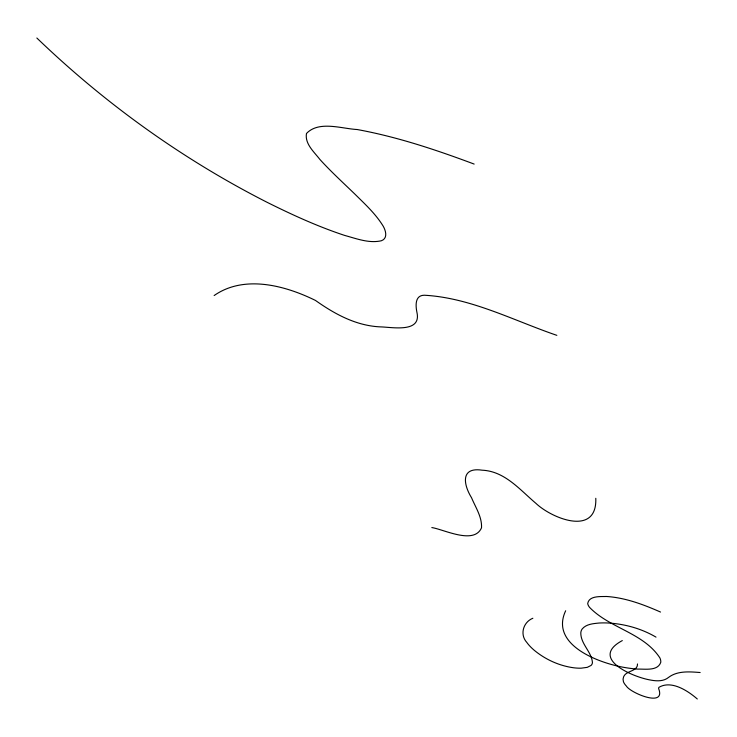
<?xml version="1.0" encoding="UTF-8"?>
<svg xmlns="http://www.w3.org/2000/svg" width="737" height="737" viewBox="0 0 737 737"><rect width="100%" height="100%" fill="white"/><g stroke="black" fill="none" stroke-linecap="round" stroke-linejoin="round"><path stroke-width="1.11" d="M595.791 498.295C597.219 536.812 551.912 518.544 535.946 503.371C519.88 489.829 504.808 471.164 482.062 470.188C460.22 466.862 463.499 484.771 471.542 497.733C475.558 507.415 482.109 516.95 481.519 527.812C474.011 544.975 444.181 529.507 431.818 527.563M565.666 610.752C549.406 645.179 599.605 663.364 625.151 667.584A109.058 46.431 28.6 0 0 637.754 669.104C645.124 668.864 657.717 671.269 660.767 662.323A26.099 11.11 28.6 0 0 659.901 657.929C643.539 632.779 609.775 628.366 589.554 607.362A14.27 6.071 28.6 0 1 587.711 603.446C589.149 595.551 600.489 596.694 606.551 596.482C625.409 597.716 643.383 604.506 660.527 612.051M214.145 295.546C244.168 274.533 285.108 285.44 315.5 300.456C334.893 314.192 356.303 325.883 380.661 326.896C392.241 327.164 421.776 333.161 416.902 312.212C415.585 305.689 414.82 295.307 424.263 295.224C470.694 297.73 513.477 320.54 556.85 335.344M532.86 618.251C523.224 622.083 519.576 634.529 526.762 642.369A33.045 14.067 28.6 0 0 534.261 650.292C545.371 659.477 559.005 665.704 573.303 667.731A52.216 22.23 28.6 0 0 581.189 668.173L587.269 667.353L591.056 665.437A24.072 10.244 28.6 0 0 592.447 662.581C591.581 651.729 580.701 644.083 580.802 632.899A40.48 17.237 28.6 0 1 582.166 629.002C586.164 624.082 593.156 623.631 599.006 623.041A102.535 43.658 28.6 0 1 610.411 623.143C626.376 624.405 642.157 628.993 655.994 637.118M622.314 640.582C589.195 658.353 632.106 676.63 649.426 679.836C655.801 681.135 663.3 681.826 668.652 677.331C677.607 670.587 689.648 671.729 700.15 672.522M474.149 164.075C436.064 149.841 397.271 136.852 357.196 129.528C341.535 128.699 318.891 120.435 306.472 133.498C304.685 143.899 314.174 151.96 319.904 159.459C330.959 171.62 343.101 182.712 354.902 194.126C364.612 203.734 374.847 213.122 382.273 224.702C385.451 229.29 388.556 238.244 381.351 240.759C369.007 243.597 356.496 238.622 344.704 235.435C318.015 226.618 292.386 214.909 267.264 202.389C182.84 159.478 105.069 103.65 36.85 38.011M697.303 698.989C687.741 690.707 671.416 679.965 658.924 687.335A13.257 5.647 28.6 0 0 658.62 688.542C666.294 708.045 630.457 692.955 626.395 686.101A15.901 6.771 28.6 0 1 623.438 681.734L623.051 679.136L623.622 676.796A41.659 17.734 28.6 0 1 626.524 673.378C630.384 670.67 637.772 669.979 637.505 663.954"/></g></svg>
